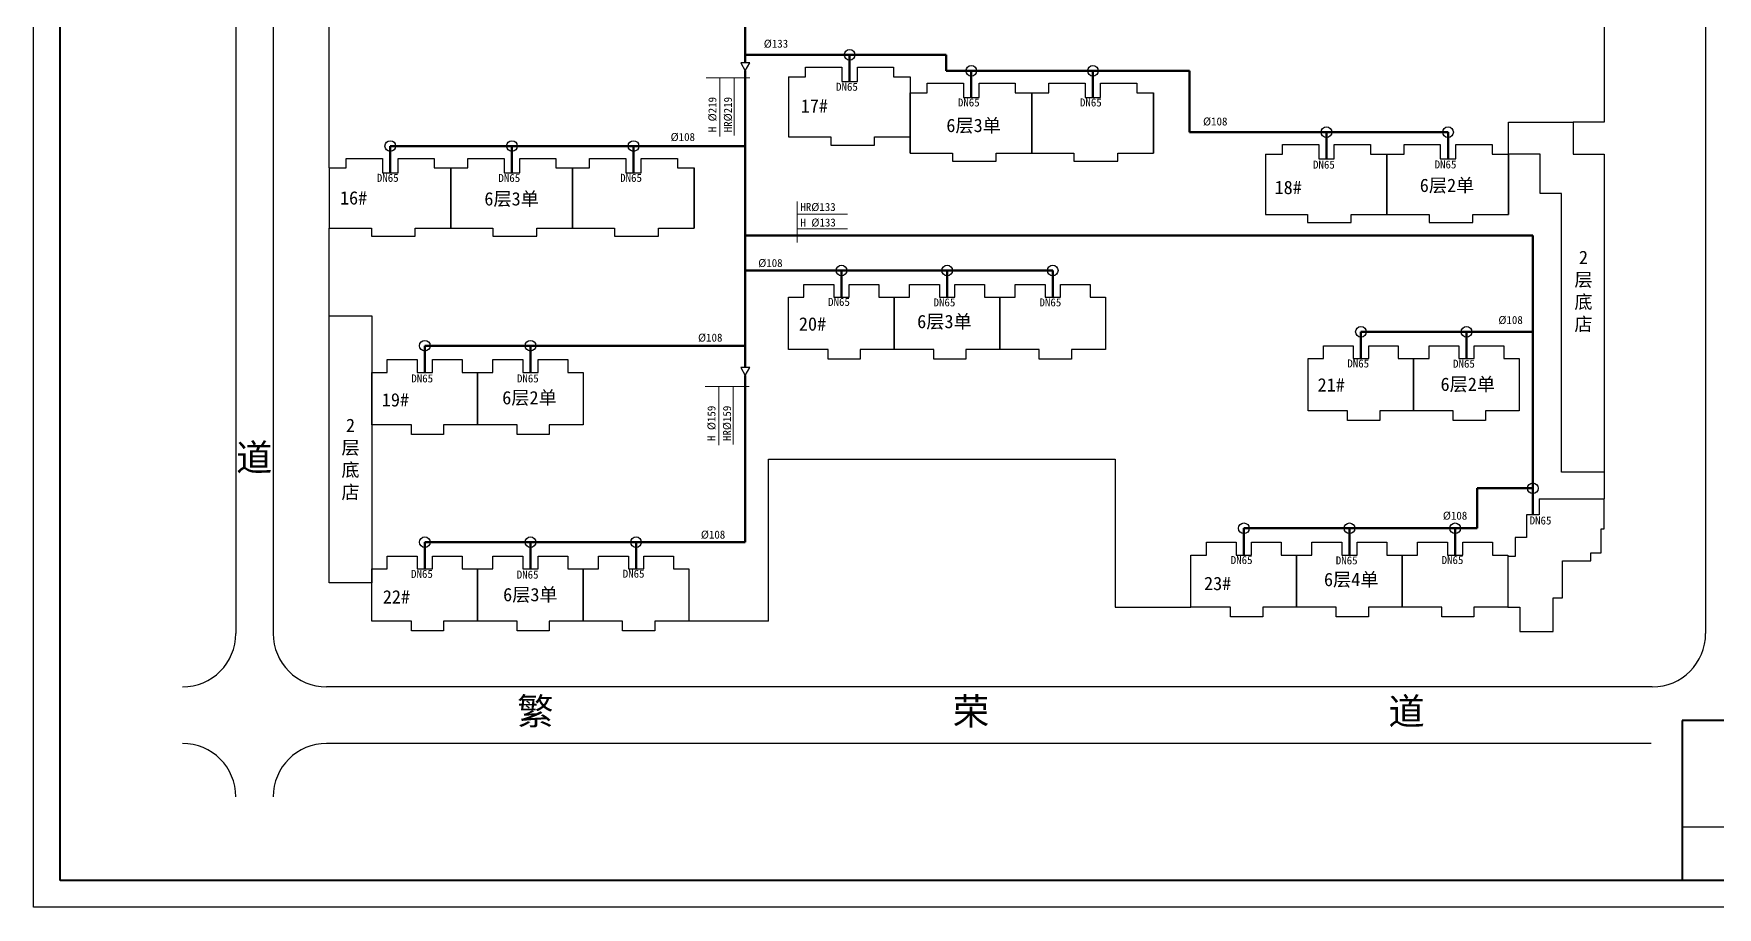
# Model space of a CAD drawing. Header units: millimetres. Extents: x 710 to 1314, y 285 to 715.
# Drawn here: x 710.2 to 1025.8, y 285.3 to 449 of the extents above; entities that cross this region are included whole.
import ezdxf

# ---------------------------------------------------------------- set-up
doc = ezdxf.new("R2010")
doc.units = ezdxf.units.MM
doc.layers.add('围栏', color=3, linetype='Continuous')
doc.layers.add('边线', color=1, linetype='Continuous')
doc.layers.add('标注', color=7, linetype='Continuous', lineweight=18)
doc.layers.add('管道', color=7, linetype='Continuous', lineweight=50)

msp = doc.modelspace()

# ---------------------------------------------------------------- linework, layer by layer
at = {"lineweight": 40}
for p, q in [((715.18, 290.35), (715.18, 710.35)), ((1309.18, 320.35), (1019.18, 320.35)), ((1019.18, 320.35), (1019.18, 290.35)), ((1309.18, 290.35), (715.18, 290.35))]:
    msp.add_line(p, q, dxfattribs=at)
for p, q in [((748.08, 672.34), (748.08, 336.64)), ((755.08, 672.34), (755.08, 336.64)), ((1023.58, 672.34), (1023.58, 336.64)), ((854.88, 440.94), (854.88, 442.74)), ((854.88, 442.74), (861.68, 442.74)), ((861.68, 442.74), (861.68, 440.04)), ((864.58, 440.04), (864.58, 442.74)), ((864.58, 442.74), (871.38, 442.74)), ((871.38, 442.74), (871.38, 440.94)), ((851.68, 440.94), (854.88, 440.94)), ((851.68, 440.94), (851.68, 429.64)), ((861.68, 440.04), (864.58, 440.04)), ((871.38, 440.94), (874.48, 440.94)), ((874.48, 440.94), (874.48, 429.64)), ((877.68, 437.94), (877.68, 439.74)), ((877.68, 439.74), (884.48, 439.74)), ((884.48, 439.74), (884.48, 437.04)), ((887.38, 437.04), (887.38, 439.74)), ((887.38, 439.74), (894.18, 439.74)), ((894.18, 439.74), (894.18, 437.94)), ((900.48, 437.94), (900.48, 439.74)), ((900.48, 439.74), (907.28, 439.74)), ((907.28, 439.74), (907.28, 437.04)), ((910.18, 437.04), (910.18, 439.74)), ((910.18, 439.74), (916.98, 439.74)), ((916.98, 439.74), (916.98, 437.94)), ((874.48, 437.94), (877.68, 437.94)), ((874.48, 437.94), (874.48, 426.64)), ((874.48, 426.64), (874.48, 437.94)), ((884.48, 437.04), (887.38, 437.04)), ((894.18, 437.94), (897.28, 437.94)), ((897.28, 426.64), (897.28, 437.94)), ((897.28, 437.94), (897.28, 426.64)), ((897.28, 437.94), (900.48, 437.94)), ((897.28, 437.94), (897.28, 426.64)), ((907.28, 437.04), (910.18, 437.04)), ((916.98, 437.94), (920.08, 437.94)), ((920.08, 426.64), (920.08, 437.94)), ((920.08, 437.94), (920.08, 426.64)), ((986.65, 432.44), (998.78, 432.44)), ((986.65, 426.44), (986.65, 432.44)), ((998.78, 432.44), (998.78, 426.44)), ((851.68, 429.64), (859.58, 429.64)), ((859.58, 429.64), (859.58, 428.14)), ((867.78, 428.14), (867.78, 429.64)), ((867.78, 429.64), (874.48, 429.64)), ((859.58, 428.14), (867.78, 428.14)), ((874.48, 426.64), (882.38, 426.64)), ((882.38, 426.64), (882.38, 425.14)), ((890.58, 425.14), (890.58, 426.64)), ((890.58, 426.64), (897.28, 426.64)), ((897.28, 426.64), (905.18, 426.64)), ((905.18, 426.64), (905.18, 425.14)), ((913.38, 425.14), (913.38, 426.64)), ((913.38, 426.64), (920.08, 426.64)), ((941.05, 426.44), (941.05, 415.14)), ((941.05, 426.44), (944.25, 426.44)), ((944.25, 428.24), (951.05, 428.24)), ((944.25, 426.44), (944.25, 428.24)), ((951.05, 428.24), (951.05, 425.54)), ((953.95, 428.24), (960.75, 428.24)), ((953.95, 425.54), (953.95, 428.24)), ((960.75, 428.24), (960.75, 426.44)), ((960.75, 426.44), (963.85, 426.44)), ((963.85, 426.44), (967.05, 426.44)), ((963.85, 426.44), (963.85, 415.14)), ((963.85, 426.44), (963.85, 415.14)), ((963.85, 415.14), (963.85, 426.44)), ((967.05, 426.44), (967.05, 428.24)), ((967.05, 428.24), (973.85, 428.24)), ((973.85, 428.24), (973.85, 425.54)), ((976.75, 425.54), (976.75, 428.24)), ((976.75, 428.24), (983.55, 428.24)), ((983.55, 428.24), (983.55, 426.44)), ((983.55, 426.44), (986.65, 426.44)), ((992.58, 426.44), (986.65, 426.44)), ((986.65, 415.14), (986.65, 426.44)), ((986.65, 426.44), (986.65, 415.14)), ((992.58, 419.04), (992.58, 426.44)), ((998.78, 426.44), (1004.58, 426.44)), ((1004.58, 426.44), (1004.58, 366.84)), ((765.58, 423.84), (765.58, 412.54)), ((765.58, 423.84), (768.78, 423.84)), ((768.78, 425.64), (775.58, 425.64)), ((768.78, 423.84), (768.78, 425.64)), ((775.58, 425.64), (775.58, 422.94)), ((775.58, 422.94), (778.48, 422.94)), ((778.48, 425.64), (785.28, 425.64)), ((778.48, 422.94), (778.48, 425.64)), ((785.28, 425.64), (785.28, 423.84)), ((785.28, 423.84), (788.38, 423.84)), ((788.38, 423.84), (791.58, 423.84)), ((788.38, 423.84), (788.38, 412.54)), ((788.38, 423.84), (788.38, 412.54)), ((788.38, 412.54), (788.38, 423.84)), ((791.58, 423.84), (791.58, 425.64)), ((791.58, 425.64), (798.38, 425.64)), ((798.38, 425.64), (798.38, 422.94)), ((798.38, 422.94), (801.28, 422.94)), ((801.28, 422.94), (801.28, 425.64)), ((801.28, 425.64), (808.08, 425.64)), ((808.08, 425.64), (808.08, 423.84)), ((808.08, 423.84), (811.18, 423.84)), ((811.18, 412.54), (811.18, 423.84)), ((811.18, 423.84), (811.18, 412.54)), ((811.18, 423.84), (811.18, 412.54)), ((811.18, 423.84), (814.38, 423.84)), ((811.18, 412.54), (811.18, 423.84)), ((811.18, 423.84), (811.18, 412.54)), ((814.38, 425.64), (821.18, 425.64)), ((814.38, 423.84), (814.38, 425.64)), ((821.18, 425.64), (821.18, 422.94)), ((821.18, 422.94), (824.08, 422.94)), ((824.08, 425.64), (830.88, 425.64)), ((824.08, 422.94), (824.08, 425.64)), ((830.88, 425.64), (830.88, 423.84)), ((830.88, 423.84), (833.98, 423.84)), ((833.98, 423.84), (833.98, 412.54)), ((833.98, 412.54), (833.98, 423.84)), ((882.38, 425.14), (890.58, 425.14)), ((905.18, 425.14), (913.38, 425.14)), ((951.05, 425.54), (953.95, 425.54)), ((973.85, 425.54), (976.75, 425.54)), ((996.58, 419.04), (992.58, 419.04)), ((996.58, 366.84), (996.58, 419.04)), ((941.05, 415.14), (948.95, 415.14)), ((948.95, 415.14), (948.95, 413.64)), ((948.95, 413.64), (957.15, 413.64)), ((957.15, 415.14), (963.85, 415.14)), ((957.15, 413.64), (957.15, 415.14)), ((963.85, 415.14), (971.75, 415.14)), ((971.75, 415.14), (971.75, 413.64)), ((971.75, 413.64), (979.95, 413.64)), ((979.95, 413.64), (979.95, 415.14)), ((979.95, 415.14), (986.65, 415.14)), ((765.58, 412.54), (773.48, 412.54)), ((773.48, 412.54), (773.48, 411.04)), ((773.48, 411.04), (781.68, 411.04)), ((781.68, 412.54), (788.38, 412.54)), ((781.68, 411.04), (781.68, 412.54)), ((788.38, 412.54), (796.28, 412.54)), ((796.28, 412.54), (796.28, 411.04)), ((796.28, 411.04), (804.48, 411.04)), ((804.48, 411.04), (804.48, 412.54)), ((804.48, 412.54), (811.18, 412.54)), ((811.18, 412.54), (819.08, 412.54)), ((819.08, 412.54), (819.08, 411.04)), ((819.08, 411.04), (827.28, 411.04)), ((827.28, 412.54), (833.98, 412.54)), ((827.28, 411.04), (827.28, 412.54)), ((854.56, 402.04), (860.15, 402.04)), ((854.56, 399.64), (854.56, 402.04)), ((860.15, 402.04), (860.15, 399.64)), ((863.05, 402.04), (868.6, 402.04)), ((863.05, 399.64), (863.05, 402.04)), ((868.6, 402.04), (868.6, 399.64)), ((874.36, 402.04), (879.95, 402.04)), ((874.36, 399.64), (874.36, 402.04)), ((879.95, 402.04), (879.95, 399.64)), ((882.85, 402.04), (888.4, 402.04)), ((882.85, 399.64), (882.85, 402.04)), ((888.4, 402.04), (888.4, 399.64)), ((894.16, 399.64), (894.16, 402.04)), ((894.16, 402.04), (899.75, 402.04)), ((899.75, 402.04), (899.75, 399.64)), ((902.65, 399.64), (902.65, 402.04)), ((902.65, 402.04), (908.2, 402.04)), ((908.2, 402.04), (908.2, 399.64)), ((851.68, 389.84), (851.68, 399.64)), ((851.68, 399.64), (854.56, 399.64)), ((860.15, 399.64), (863.05, 399.64)), ((868.6, 399.64), (871.48, 399.64)), ((871.48, 399.64), (871.48, 389.84)), ((871.48, 389.84), (871.48, 399.64)), ((871.48, 399.64), (874.36, 399.64)), ((879.95, 399.64), (882.85, 399.64)), ((888.4, 399.64), (891.28, 399.64)), ((891.28, 399.64), (894.16, 399.64)), ((891.28, 389.84), (891.28, 399.64)), ((891.28, 399.64), (891.28, 389.84)), ((899.75, 399.64), (902.65, 399.64)), ((908.2, 399.64), (911.08, 399.64)), ((911.08, 399.64), (911.08, 389.84)), ((765.58, 346.14), (765.58, 396.14)), ((765.58, 396.14), (773.58, 396.14)), ((773.58, 396.14), (773.58, 346.14)), ((859.08, 389.84), (851.68, 389.84)), ((859.08, 388.04), (859.08, 389.84)), ((865.13, 389.84), (865.13, 388.04)), ((871.48, 389.84), (865.13, 389.84)), ((878.88, 389.84), (871.48, 389.84)), ((878.88, 388.04), (878.88, 389.84)), ((884.93, 389.84), (884.93, 388.04)), ((891.28, 389.84), (884.93, 389.84)), ((898.68, 389.84), (891.28, 389.84)), ((898.68, 388.04), (898.68, 389.84)), ((911.08, 389.84), (904.73, 389.84)), ((904.73, 389.84), (904.73, 388.04)), ((951.93, 388.14), (951.93, 390.54)), ((951.93, 390.54), (957.52, 390.54)), ((957.52, 390.54), (957.52, 388.14)), ((960.42, 388.14), (960.42, 390.54)), ((960.42, 390.54), (965.97, 390.54)), ((965.97, 390.54), (965.97, 388.14)), ((971.73, 388.14), (971.73, 390.54)), ((971.73, 390.54), (977.32, 390.54)), ((977.32, 390.54), (977.32, 388.14)), ((980.22, 388.14), (980.22, 390.54)), ((980.22, 390.54), (985.77, 390.54)), ((985.77, 390.54), (985.77, 388.14)), ((773.58, 385.54), (776.46, 385.54)), ((773.58, 375.74), (773.58, 385.54)), ((776.46, 385.54), (776.46, 387.94)), ((776.46, 387.94), (782.05, 387.94)), ((782.05, 387.94), (782.05, 385.54)), ((782.05, 385.54), (784.95, 385.54)), ((784.95, 385.54), (784.95, 387.94)), ((784.95, 387.94), (790.5, 387.94)), ((790.5, 387.94), (790.5, 385.54)), ((790.5, 385.54), (793.38, 385.54)), ((793.38, 385.54), (796.26, 385.54)), ((793.38, 375.74), (793.38, 385.54)), ((793.38, 385.54), (793.38, 375.74)), ((796.26, 385.54), (796.26, 387.94)), ((796.26, 387.94), (801.85, 387.94)), ((801.85, 387.94), (801.85, 385.54)), ((801.85, 385.54), (804.75, 385.54)), ((804.75, 385.54), (804.75, 387.94)), ((804.75, 387.94), (810.3, 387.94)), ((810.3, 387.94), (810.3, 385.54)), ((810.3, 385.54), (813.18, 385.54)), ((813.18, 385.54), (813.18, 375.74)), ((865.13, 388.04), (859.08, 388.04)), ((884.93, 388.04), (878.88, 388.04)), ((904.73, 388.04), (898.68, 388.04)), ((949.05, 388.14), (951.93, 388.14)), ((949.05, 378.34), (949.05, 388.14)), ((957.52, 388.14), (960.42, 388.14)), ((965.97, 388.14), (968.85, 388.14)), ((968.85, 388.14), (971.73, 388.14)), ((968.85, 378.34), (968.85, 388.14)), ((968.85, 388.14), (968.85, 378.34)), ((977.32, 388.14), (980.22, 388.14)), ((985.77, 388.14), (988.65, 388.14)), ((988.65, 388.14), (988.65, 378.34)), ((780.98, 375.74), (773.58, 375.74)), ((780.98, 373.94), (780.98, 375.74)), ((793.38, 375.74), (787.03, 375.74)), ((787.03, 375.74), (787.03, 373.94)), ((800.78, 375.74), (793.38, 375.74)), ((800.78, 373.94), (800.78, 375.74)), ((813.18, 375.74), (806.83, 375.74)), ((806.83, 375.74), (806.83, 373.94)), ((956.45, 378.34), (949.05, 378.34)), ((956.45, 376.54), (956.45, 378.34)), ((962.5, 376.54), (956.45, 376.54)), ((968.85, 378.34), (962.5, 378.34)), ((962.5, 378.34), (962.5, 376.54)), ((976.25, 378.34), (968.85, 378.34)), ((976.25, 376.54), (976.25, 378.34)), ((982.3, 376.54), (976.25, 376.54)), ((988.65, 378.34), (982.3, 378.34)), ((982.3, 378.34), (982.3, 376.54)), ((787.03, 373.94), (780.98, 373.94)), ((806.83, 373.94), (800.78, 373.94)), ((1004.58, 366.84), (996.58, 366.84)), ((992.38, 361.84), (1004.58, 361.84)), ((992.38, 361.84), (992.38, 358.84)), ((1004.58, 356.24), (1004.58, 361.84)), ((992.38, 358.84), (989.98, 358.84)), ((989.98, 358.84), (989.98, 354.64)), ((929.99, 351.34), (929.99, 353.74)), ((929.99, 353.74), (935.58, 353.74)), ((935.58, 353.74), (935.58, 351.34)), ((938.48, 351.34), (938.48, 353.74)), ((938.48, 353.74), (944.03, 353.74)), ((944.03, 353.74), (944.03, 351.34)), ((949.79, 351.34), (949.79, 353.74)), ((949.79, 353.74), (955.38, 353.74)), ((955.38, 353.74), (955.38, 351.34)), ((958.28, 351.34), (958.28, 353.74)), ((958.28, 353.74), (963.83, 353.74)), ((963.83, 353.74), (963.83, 351.34)), ((969.59, 353.74), (975.18, 353.74)), ((969.59, 351.34), (969.59, 353.74)), ((975.18, 353.74), (975.18, 351.34)), ((978.08, 353.74), (983.63, 353.74)), ((978.08, 351.34), (978.08, 353.74)), ((983.63, 353.74), (983.63, 351.34)), ((989.98, 354.64), (987.88, 354.64)), ((987.88, 354.64), (987.88, 351.04)), ((1003.98, 351.74), (1003.98, 356.24)), ((1003.98, 356.24), (1004.58, 356.24)), ((776.46, 351.14), (782.05, 351.14)), ((776.46, 348.74), (776.46, 351.14)), ((782.05, 351.14), (782.05, 348.74)), ((784.95, 351.14), (790.5, 351.14)), ((784.95, 348.74), (784.95, 351.14)), ((790.5, 351.14), (790.5, 348.74)), ((796.26, 351.14), (801.85, 351.14)), ((796.26, 348.74), (796.26, 351.14)), ((801.85, 351.14), (801.85, 348.74)), ((804.75, 351.14), (810.3, 351.14)), ((804.75, 348.74), (804.75, 351.14)), ((810.3, 351.14), (810.3, 348.74)), ((816.06, 348.74), (816.06, 351.14)), ((816.06, 351.14), (821.65, 351.14)), ((821.65, 351.14), (821.65, 348.74)), ((824.55, 348.74), (824.55, 351.14)), ((824.55, 351.14), (830.1, 351.14)), ((830.1, 351.14), (830.1, 348.74)), ((927.11, 351.34), (929.99, 351.34)), ((927.11, 341.54), (927.11, 351.34)), ((935.58, 351.34), (938.48, 351.34)), ((944.03, 351.34), (946.91, 351.34)), ((946.91, 351.34), (949.79, 351.34)), ((946.91, 341.54), (946.91, 351.34)), ((946.91, 351.34), (946.91, 341.54)), ((955.38, 351.34), (958.28, 351.34)), ((963.83, 351.34), (966.71, 351.34)), ((966.71, 351.34), (966.71, 341.54)), ((966.71, 341.54), (966.71, 351.34)), ((966.71, 351.34), (969.59, 351.34)), ((975.18, 351.34), (978.08, 351.34)), ((983.63, 351.34), (986.51, 351.34)), ((986.51, 351.34), (986.51, 341.54)), ((987.88, 351.04), (986.51, 351.04)), ((986.51, 351.04), (986.51, 341.54)), ((1002.05, 350.24), (1002.05, 351.74)), ((1002.05, 351.74), (1003.98, 351.74)), ((773.58, 338.94), (773.58, 348.74)), ((773.58, 348.74), (776.46, 348.74)), ((782.05, 348.74), (784.95, 348.74)), ((790.5, 348.74), (793.38, 348.74)), ((793.38, 348.74), (793.38, 338.94)), ((793.38, 338.94), (793.38, 348.74)), ((793.38, 348.74), (796.26, 348.74)), ((801.85, 348.74), (804.75, 348.74)), ((810.3, 348.74), (813.18, 348.74)), ((813.18, 348.74), (816.06, 348.74)), ((813.18, 338.94), (813.18, 348.74)), ((813.18, 348.74), (813.18, 338.94)), ((821.65, 348.74), (824.55, 348.74)), ((830.1, 348.74), (832.98, 348.74)), ((832.98, 348.74), (832.98, 338.94)), ((996.78, 343.34), (996.78, 350.24)), ((996.78, 350.24), (1002.05, 350.24)), ((773.58, 346.14), (765.58, 346.14)), ((934.51, 341.54), (927.11, 341.54)), ((934.51, 339.74), (934.51, 341.54)), ((946.91, 341.54), (940.56, 341.54)), ((940.56, 341.54), (940.56, 339.74)), ((954.31, 341.54), (946.91, 341.54)), ((954.31, 339.74), (954.31, 341.54)), ((966.71, 341.54), (960.36, 341.54)), ((960.36, 341.54), (960.36, 339.74)), ((974.11, 341.54), (966.71, 341.54)), ((974.11, 339.74), (974.11, 341.54)), ((980.16, 341.54), (980.16, 339.74)), ((986.51, 341.54), (980.16, 341.54)), ((986.51, 341.54), (988.78, 341.54)), ((988.78, 341.54), (988.78, 337.04)), ((994.98, 337.04), (994.98, 343.34)), ((994.98, 343.34), (996.78, 343.34)), ((780.98, 338.94), (773.58, 338.94)), ((780.98, 337.14), (780.98, 338.94)), ((787.03, 338.94), (787.03, 337.14)), ((793.38, 338.94), (787.03, 338.94)), ((800.78, 338.94), (793.38, 338.94)), ((800.78, 337.14), (800.78, 338.94)), ((806.83, 338.94), (806.83, 337.14)), ((813.18, 338.94), (806.83, 338.94)), ((820.58, 338.94), (813.18, 338.94)), ((820.58, 337.14), (820.58, 338.94)), ((832.98, 338.94), (826.63, 338.94)), ((826.63, 338.94), (826.63, 337.14)), ((940.56, 339.74), (934.51, 339.74)), ((960.36, 339.74), (954.31, 339.74)), ((980.16, 339.74), (974.11, 339.74)), ((787.03, 337.14), (780.98, 337.14)), ((806.83, 337.14), (800.78, 337.14)), ((826.63, 337.14), (820.58, 337.14)), ((988.78, 337.04), (994.98, 337.04)), ((1013.58, 326.64), (765.08, 326.64)), ((1013.34, 316.04), (765.08, 316.04)), ((1309.18, 300.35), (1019.18, 300.35))]:
    msp.add_line(p, q)
for points in [[(843.57, 442.05), (844.44, 443.55), (842.71, 443.55)], [(843.57, 384.97), (844.44, 386.47), (842.71, 386.47)]]:
    msp.add_lwpolyline(points, close=True)
for centre in [(863.13, 445.04), (885.93, 442.04), (908.73, 442.04), (952.5, 430.54), (975.3, 430.54), (777.03, 427.94), (799.83, 427.94), (822.63, 427.94), (861.6, 404.64), (881.4, 404.64), (901.2, 404.64), (783.5, 390.54), (803.3, 390.54), (958.97, 393.14), (978.77, 393.14), (991.18, 363.84), (937.03, 356.34), (956.83, 356.34), (976.63, 356.34), (783.5, 353.74), (803.3, 353.74), (823.1, 353.74)]:
    msp.add_circle(centre, 1)
for centre, start, end in [((738.08, 336.64), 270, 0), ((765.08, 336.64), 180, 270), ((1013.58, 336.64), 270, 0), ((738.08, 306.04), 360, 90), ((765.08, 306.04), 90, 180)]:
    msp.add_arc(centre, 10, start, end)
at = {"layer": '围栏'}
for p, q in [((1004.58, 471.14), (1004.58, 432.44)), ((765.58, 423.84), (765.58, 451.84)), ((1004.58, 432.44), (998.78, 432.44)), ((765.58, 396.14), (765.58, 412.54)), ((847.9, 338.94), (847.9, 369.3)), ((847.9, 369.3), (912.93, 369.3)), ((912.93, 369.3), (912.93, 341.54)), ((1004.58, 366.84), (1004.58, 361.84)), ((912.93, 341.54), (927.11, 341.54)), ((847.9, 338.94), (832.98, 338.94))]:
    msp.add_line(p, q, dxfattribs=at)
at = {"layer": '标注'}
for p, q in [((844.44, 440.73), (836.23, 440.73)), ((838.77, 429.74), (838.77, 440.73)), ((841.48, 429.9), (841.48, 440.73)), ((853.31, 409.9), (853.31, 417.58)), ((853.31, 415.16), (862.72, 415.16)), ((853.31, 412.46), (862.72, 412.46)), ((844.27, 382.89), (836.06, 382.89)), ((838.6, 371.91), (838.6, 382.89)), ((841.3, 372.06), (841.3, 382.89))]:
    msp.add_line(p, q, dxfattribs=at)
at = {"layer": '管道'}
for p, q in [((843.57, 491.16), (843.57, 443.55)), ((881.23, 445.04), (843.57, 445.04)), ((863.13, 445.04), (863.13, 440.04)), ((881.23, 442.04), (881.23, 445.04)), ((843.57, 442.05), (843.57, 386.47)), ((926.86, 442.04), (881.23, 442.04)), ((885.93, 442.04), (885.93, 437.04)), ((908.73, 442.04), (908.73, 437.04)), ((926.86, 430.54), (926.86, 442.04)), ((975.3, 430.54), (926.86, 430.54)), ((952.5, 430.54), (952.5, 425.54)), ((975.3, 430.54), (975.3, 425.54)), ((777.03, 427.94), (777.03, 422.94)), ((777.03, 427.94), (843.57, 427.94)), ((799.83, 427.94), (799.83, 422.94)), ((822.63, 427.94), (822.63, 422.94)), ((843.57, 411.2), (991.18, 411.2)), ((991.18, 411.2), (991.18, 358.84)), ((901.2, 404.64), (843.57, 404.64)), ((861.6, 404.64), (861.6, 399.64)), ((881.4, 404.64), (881.4, 399.64)), ((901.2, 404.64), (901.2, 399.64)), ((958.97, 393.14), (958.97, 388.14)), ((958.97, 393.14), (991.18, 393.14)), ((978.77, 393.14), (978.77, 388.14)), ((783.5, 390.54), (783.5, 385.54)), ((783.5, 390.54), (843.57, 390.54)), ((803.3, 390.54), (803.3, 385.54)), ((843.57, 384.97), (843.57, 353.74)), ((980.76, 356.34), (980.76, 363.84)), ((980.76, 363.84), (991.18, 363.84)), ((783.5, 353.74), (783.5, 348.74)), ((783.5, 353.74), (843.57, 353.74)), ((803.3, 353.74), (803.3, 348.74)), ((823.1, 353.74), (823.1, 348.74)), ((937.03, 356.34), (937.03, 351.34)), ((937.03, 356.34), (980.76, 356.34)), ((956.83, 356.34), (956.83, 351.34)), ((976.63, 356.34), (976.63, 351.34))]:
    msp.add_line(p, q, dxfattribs=at)
at = {"layer": '边线'}
for p, q in [((710.18, 285.35), (710.18, 715.35)), ((1314.18, 285.35), (710.18, 285.35))]:
    msp.add_line(p, q, dxfattribs=at)

# ---------------------------------------------------------------- texts
at = {"layer": '标注'}
for s, insert, char_height, width, attachment_point in [('{\\fSimSun|b0|i0|c134|p54;丰\\P\\P\\P\\P\\P\\P\\P\\P\\P\\P\\P\\P\\P\\P\\P\\P\\P产\\P\\P\\P\\P\\P\\P\\P\\P\\P\\P\\P\\P\\P\\P\\P\\P\\P道}', (748.11, 655.5), 5, 5.1316, 1), ('%%C133', (847.03, 447.87), 1.5, 9.9494, 1), ('DN65', (860.59, 439.8), 1.5, 6.3469, 1), ('17#', (853.97, 436.7), 2.5, 5.3647, 1), ('DN65', (883.42, 436.86), 1.5, 6.3469, 1), ('DN65', (906.3, 436.86), 1.5, 6.3469, 1), ('6{\\fSimSun|b0|i0|c134|p54;层}3{\\fSimSun|b0|i0|c134|p54;单}', (881.26, 433.06), 2.5, 13.6831, 1), ('%%C108', (929.37, 433.3), 1.5, 6.7254, 1), ('%%C108', (829.57, 430.39), 1.5, 9.9494, 1), ('DN65', (949.99, 425.21), 1.5, 6.3469, 1), ('DN65', (972.78, 425.25), 1.5, 6.3469, 1), ('DN65', (774.51, 422.74), 1.5, 6.3469, 1), ('DN65', (797.3, 422.71), 1.5, 6.3469, 1), ('DN65', (820.12, 422.74), 1.5, 6.3469, 1), ('18#', (942.78, 421.44), 2.5, 5.3647, 1), ('6{\\fSimSun|b0|i0|c134|p54;层}2{\\fSimSun|b0|i0|c134|p54;单}', (970, 421.84), 2.5, 13.6831, 1), ('16#', (767.6, 419.49), 2.5, 5.3647, 1), ('6{\\fSimSun|b0|i0|c134|p54;层}3{\\fSimSun|b0|i0|c134|p54;单}', (794.66, 419.31), 2.5, 13.6831, 1), ('HR%%C133', (853.9, 417.28), 1.5, 13.5629, 1), ('H %%C133', (853.92, 414.37), 1.5, 13.5393, 1), ('2{\\fSimSun|b0|i0|c134|p54;层底店}', (1000.68, 400.7), 2.5, 4.2151, 5), ('%%C108', (845.99, 406.78), 1.5, 9.9494, 1), ('DN65', (859.1, 399.5), 1.5, 6.3469, 1), ('DN65', (878.86, 399.41), 1.5, 6.3469, 1), ('DN65', (898.72, 399.41), 1.5, 6.3469, 1), ('20#', (853.62, 395.87), 2.5, 5.3647, 1), ('6{\\fSimSun|b0|i0|c134|p54;层}3{\\fSimSun|b0|i0|c134|p54;单}', (875.79, 396.33), 2.5, 13.6831, 1), ('%%C108', (984.73, 396.11), 1.5, 6.7254, 1), ('%%C108', (834.71, 392.81), 1.5, 9.9494, 1), ('DN65', (780.97, 385.17), 1.5, 6.3469, 1), ('DN65', (800.77, 385.17), 1.5, 6.3469, 1), ('DN65', (956.42, 387.97), 1.5, 6.3469, 1), ('DN65', (976.24, 387.93), 1.5, 6.3469, 1), ('6{\\fSimSun|b0|i0|c134|p54;层}2{\\fSimSun|b0|i0|c134|p54;单}', (798.01, 382.06), 2.5, 13.6831, 1), ('21#', (950.85, 384.46), 2.5, 5.3647, 1), ('6{\\fSimSun|b0|i0|c134|p54;层}2{\\fSimSun|b0|i0|c134|p54;单}', (973.89, 384.58), 2.5, 13.6831, 1), ('19#', (775.44, 381.66), 2.5, 5.3647, 1), ('2{\\fSimSun|b0|i0|c134|p54;层底店}', (769.57, 369.24), 2.5, 4.2151, 5), ('%%C108', (974.32, 359.46), 1.5, 6.7254, 1), ('DN65', (990.59, 358.56), 1.5, 6.3469, 1), ('%%C108', (835.24, 355.91), 1.5, 9.9494, 1), ('DN65', (934.57, 351.15), 1.5, 6.3469, 1), ('DN65', (954.26, 351.08), 1.5, 6.3469, 1), ('DN65', (974.09, 351.15), 1.5, 6.3469, 1), ('DN65', (780.93, 348.56), 1.5, 6.3469, 1), ('DN65', (800.73, 348.42), 1.5, 6.3469, 1), ('DN65', (820.6, 348.59), 1.5, 6.3469, 1), ('23#', (929.56, 347.26), 2.5, 5.3647, 1), ('6{\\fSimSun|b0|i0|c134|p54;层}4{\\fSimSun|b0|i0|c134|p54;单}', (952.04, 348.01), 2.5, 13.6831, 1), ('22#', (775.63, 344.75), 2.5, 5.3647, 1), ('6{\\fSimSun|b0|i0|c134|p54;层}3{\\fSimSun|b0|i0|c134|p54;单}', (798.18, 345.17), 2.5, 13.6831, 1), ('{\\fSimSun|b0|i0|c134|p54;繁                      \\fSimSun|b0|i0|c134|p6;荣                      道}', (800.81, 324.56), 5, 190.1436, 1)]:
    msp.add_mtext(s, dxfattribs=dict(at, insert=insert, char_height=char_height, width=width, attachment_point=attachment_point))
at = {"layer": '标注', "char_height": 1.5, "width": 14.4416, "attachment_point": 1, "rotation": 90}
for s, insert in [('H %%C219', (836.65, 430.52)), ('HR%%C219', (839.56, 430.52)), ('H %%C159', (836.48, 372.69)), ('HR%%C159', (839.39, 372.69))]:
    msp.add_mtext(s, dxfattribs=dict(at, insert=insert))

doc.saveas('drawing.dxf')
